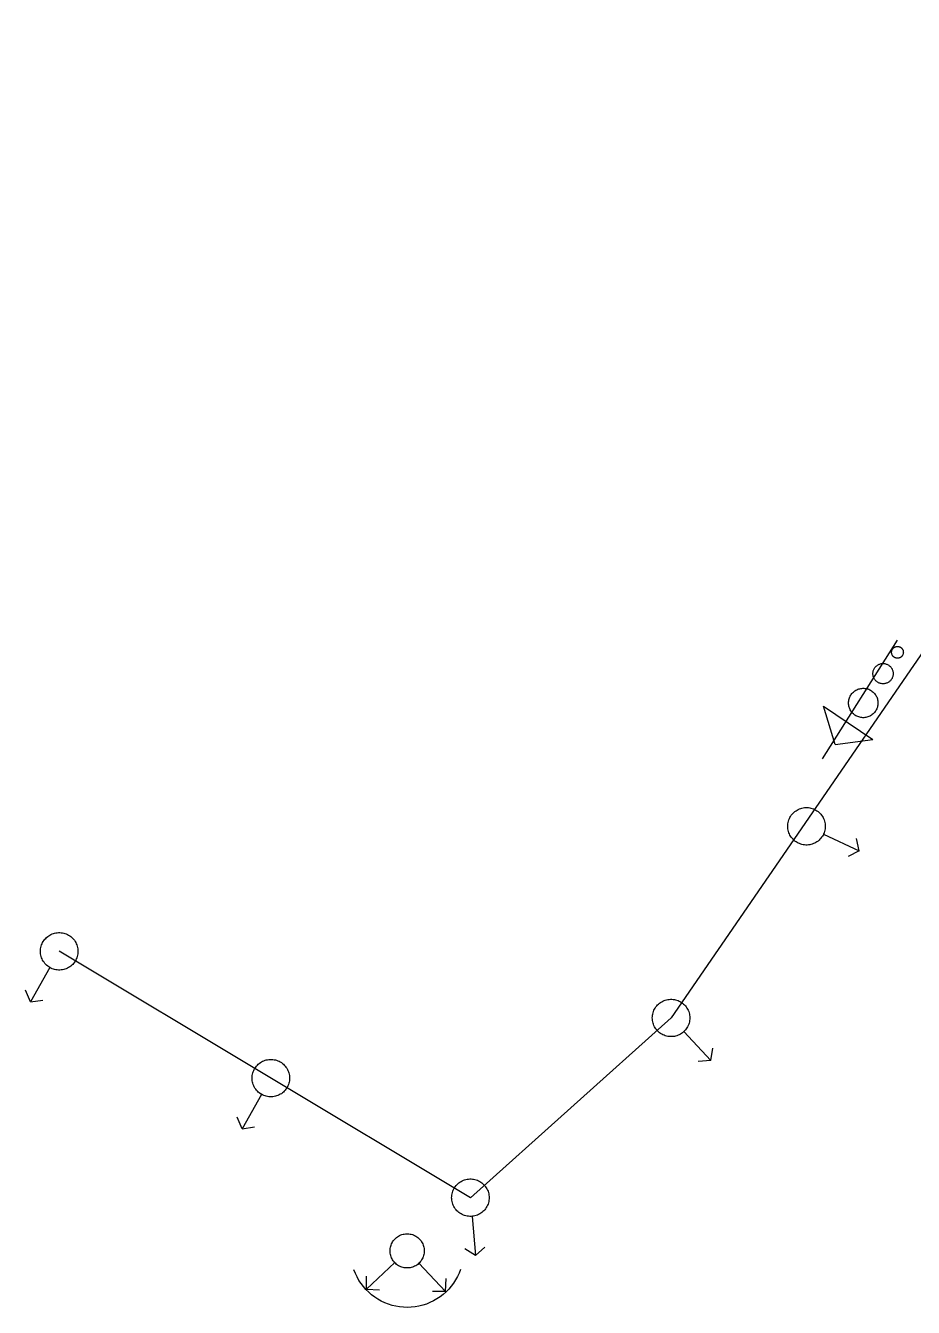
# Model space of a CAD drawing. Header units: inches. Extents: x 1390672 to 1398270, y 354915 to 360781.
# Drawn here: x 1392026.9 to 1392174.5, y 355689.6 to 355902.9 of the extents above; entities that cross this region are included whole.
import ezdxf

# ---------------------------------------------------------------- set-up
doc = ezdxf.new("R2010")
doc.units = ezdxf.units.IN
doc.header["$MEASUREMENT"] = 0

msp = doc.modelspace()

# ---------------------------------------------------------------- linework, layer by layer
for points in [[(1392328.74, 355902.92), (1392230.07, 355854.76), (1392198.62, 355831.42), (1392134.22, 355737.77), (1392100.84, 355707.86), (1392032.43, 355748.86)], [(1392328.74, 355902.92), (1392230.07, 355854.76), (1392198.62, 355831.42), (1392134.22, 355737.77), (1392100.84, 355707.86), (1392032.43, 355748.86)], [(1392159.42, 355780.87), (1392171.86, 355800.64)], [(1392172.86, 355798.62), (1392172.85, 355798.55), (1392172.85, 355798.49), (1392172.84, 355798.42), (1392172.82, 355798.35), (1392172.8, 355798.29), (1392172.77, 355798.23), (1392172.74, 355798.16), (1392172.71, 355798.1), (1392172.67, 355798.05), (1392172.63, 355797.99), (1392172.58, 355797.94), (1392172.53, 355797.9), (1392172.48, 355797.85), (1392172.43, 355797.81), (1392172.37, 355797.78), (1392172.31, 355797.74), (1392172.25, 355797.72), (1392172.18, 355797.69), (1392172.12, 355797.67), (1392172.05, 355797.66), (1392171.98, 355797.65), (1392171.91, 355797.65), (1392171.84, 355797.65), (1392171.78, 355797.65), (1392171.71, 355797.66), (1392171.64, 355797.67), (1392171.58, 355797.69), (1392171.51, 355797.72), (1392171.45, 355797.74), (1392171.39, 355797.78), (1392171.33, 355797.81), (1392171.28, 355797.85), (1392171.22, 355797.9), (1392171.18, 355797.94), (1392171.13, 355797.99), (1392171.09, 355798.05), (1392171.05, 355798.1), (1392171.02, 355798.16), (1392170.99, 355798.23), (1392170.96, 355798.29), (1392170.94, 355798.35), (1392170.92, 355798.42), (1392170.91, 355798.49), (1392170.9, 355798.55), (1392170.9, 355798.62), (1392170.9, 355798.69), (1392170.91, 355798.76), (1392170.92, 355798.83), (1392170.94, 355798.89), (1392170.96, 355798.96), (1392170.99, 355799.02), (1392171.02, 355799.08), (1392171.05, 355799.14), (1392171.09, 355799.2), (1392171.13, 355799.25), (1392171.18, 355799.3), (1392171.22, 355799.35), (1392171.28, 355799.39), (1392171.33, 355799.43), (1392171.39, 355799.47), (1392171.45, 355799.5), (1392171.51, 355799.53), (1392171.58, 355799.55), (1392171.64, 355799.57), (1392171.71, 355799.59), (1392171.78, 355799.6), (1392171.84, 355799.6), (1392171.91, 355799.6), (1392171.98, 355799.6), (1392172.05, 355799.59), (1392172.12, 355799.57), (1392172.18, 355799.55), (1392172.25, 355799.53), (1392172.31, 355799.5), (1392172.37, 355799.47), (1392172.43, 355799.43), (1392172.48, 355799.39), (1392172.53, 355799.35), (1392172.58, 355799.3), (1392172.63, 355799.25), (1392172.67, 355799.2), (1392172.71, 355799.14), (1392172.74, 355799.08), (1392172.77, 355799.02), (1392172.8, 355798.96), (1392172.82, 355798.89), (1392172.84, 355798.83), (1392172.85, 355798.76), (1392172.85, 355798.69), (1392172.86, 355798.62)], [(1392171.17, 355795.08), (1392171.16, 355794.96), (1392171.15, 355794.84), (1392171.13, 355794.72), (1392171.1, 355794.61), (1392171.07, 355794.5), (1392171.02, 355794.39), (1392170.97, 355794.28), (1392170.91, 355794.18), (1392170.85, 355794.08), (1392170.77, 355793.99), (1392170.7, 355793.9), (1392170.61, 355793.82), (1392170.52, 355793.75), (1392170.42, 355793.68), (1392170.33, 355793.61), (1392170.22, 355793.56), (1392170.11, 355793.51), (1392170, 355793.47), (1392169.89, 355793.44), (1392169.77, 355793.41), (1392169.66, 355793.4), (1392169.54, 355793.39), (1392169.42, 355793.39), (1392169.31, 355793.4), (1392169.19, 355793.41), (1392169.07, 355793.44), (1392168.96, 355793.47), (1392168.85, 355793.51), (1392168.74, 355793.56), (1392168.64, 355793.61), (1392168.54, 355793.68), (1392168.44, 355793.75), (1392168.35, 355793.82), (1392168.27, 355793.9), (1392168.19, 355793.99), (1392168.12, 355794.08), (1392168.05, 355794.18), (1392167.99, 355794.28), (1392167.94, 355794.39), (1392167.9, 355794.5), (1392167.86, 355794.61), (1392167.83, 355794.72), (1392167.81, 355794.84), (1392167.8, 355794.96), (1392167.79, 355795.08), (1392167.8, 355795.19), (1392167.81, 355795.31), (1392167.83, 355795.43), (1392167.86, 355795.54), (1392167.9, 355795.65), (1392167.94, 355795.76), (1392167.99, 355795.87), (1392168.05, 355795.97), (1392168.12, 355796.07), (1392168.19, 355796.16), (1392168.27, 355796.25), (1392168.35, 355796.33), (1392168.44, 355796.4), (1392168.54, 355796.47), (1392168.64, 355796.54), (1392168.74, 355796.59), (1392168.85, 355796.64), (1392168.96, 355796.68), (1392169.07, 355796.71), (1392169.19, 355796.74), (1392169.31, 355796.75), (1392169.42, 355796.76), (1392169.54, 355796.76), (1392169.66, 355796.75), (1392169.77, 355796.74), (1392169.89, 355796.71), (1392170, 355796.68), (1392170.11, 355796.64), (1392170.22, 355796.59), (1392170.33, 355796.54), (1392170.42, 355796.47), (1392170.52, 355796.4), (1392170.61, 355796.33), (1392170.7, 355796.25), (1392170.77, 355796.16), (1392170.85, 355796.07), (1392170.91, 355795.97), (1392170.97, 355795.87), (1392171.02, 355795.76), (1392171.07, 355795.65), (1392171.1, 355795.54), (1392171.13, 355795.43), (1392171.15, 355795.31), (1392171.16, 355795.19), (1392171.17, 355795.08)], [(1392168.63, 355790.19), (1392168.63, 355790.02), (1392168.61, 355789.85), (1392168.58, 355789.68), (1392168.54, 355789.52), (1392168.49, 355789.36), (1392168.42, 355789.2), (1392168.35, 355789.04), (1392168.26, 355788.89), (1392168.17, 355788.75), (1392168.06, 355788.62), (1392167.95, 355788.49), (1392167.82, 355788.37), (1392167.69, 355788.26), (1392167.55, 355788.16), (1392167.41, 355788.07), (1392167.26, 355787.99), (1392167.1, 355787.92), (1392166.94, 355787.86), (1392166.78, 355787.82), (1392166.61, 355787.78), (1392166.44, 355787.76), (1392166.27, 355787.74), (1392166.1, 355787.74), (1392165.93, 355787.76), (1392165.76, 355787.78), (1392165.59, 355787.82), (1392165.43, 355787.86), (1392165.26, 355787.92), (1392165.11, 355787.99), (1392164.96, 355788.07), (1392164.81, 355788.16), (1392164.67, 355788.26), (1392164.54, 355788.37), (1392164.42, 355788.49), (1392164.3, 355788.62), (1392164.2, 355788.75), (1392164.1, 355788.89), (1392164.02, 355789.04), (1392163.94, 355789.2), (1392163.88, 355789.36), (1392163.83, 355789.52), (1392163.79, 355789.68), (1392163.76, 355789.85), (1392163.74, 355790.02), (1392163.73, 355790.19), (1392163.74, 355790.36), (1392163.76, 355790.53), (1392163.79, 355790.7), (1392163.83, 355790.87), (1392163.88, 355791.03), (1392163.94, 355791.19), (1392164.02, 355791.34), (1392164.1, 355791.49), (1392164.2, 355791.63), (1392164.3, 355791.77), (1392164.42, 355791.9), (1392164.54, 355792.01), (1392164.67, 355792.12), (1392164.81, 355792.23), (1392164.96, 355792.32), (1392165.11, 355792.4), (1392165.26, 355792.47), (1392165.43, 355792.52), (1392165.59, 355792.57), (1392165.76, 355792.61), (1392165.93, 355792.63), (1392166.1, 355792.64), (1392166.27, 355792.64), (1392166.44, 355792.63), (1392166.61, 355792.61), (1392166.78, 355792.57), (1392166.94, 355792.52), (1392167.1, 355792.47), (1392167.26, 355792.4), (1392167.41, 355792.32), (1392167.55, 355792.23), (1392167.69, 355792.12), (1392167.82, 355792.01), (1392167.95, 355791.9), (1392168.06, 355791.77), (1392168.17, 355791.63), (1392168.26, 355791.49), (1392168.35, 355791.34), (1392168.42, 355791.19), (1392168.49, 355791.03), (1392168.54, 355790.87), (1392168.58, 355790.7), (1392168.61, 355790.53), (1392168.63, 355790.36), (1392168.63, 355790.19)], [(1392159.59, 355789.64), (1392167.79, 355784.1)], [(1392161.53, 355783.31), (1392159.59, 355789.64)], [(1392161.53, 355783.31), (1392167.79, 355784.1)], [(1392159.86, 355769.67), (1392159.85, 355769.45), (1392159.83, 355769.24), (1392159.79, 355769.02), (1392159.74, 355768.81), (1392159.67, 355768.6), (1392159.59, 355768.4), (1392159.49, 355768.21), (1392159.38, 355768.02), (1392159.26, 355767.84), (1392159.13, 355767.67), (1392158.98, 355767.5), (1392158.83, 355767.35), (1392158.66, 355767.21), (1392158.48, 355767.09), (1392158.3, 355766.97), (1392158.11, 355766.87), (1392157.91, 355766.78), (1392157.7, 355766.71), (1392157.49, 355766.65), (1392157.28, 355766.6), (1392157.07, 355766.57), (1392156.85, 355766.55), (1392156.63, 355766.55), (1392156.41, 355766.57), (1392156.2, 355766.6), (1392155.99, 355766.65), (1392155.78, 355766.71), (1392155.57, 355766.78), (1392155.37, 355766.87), (1392155.18, 355766.97), (1392155, 355767.09), (1392154.82, 355767.21), (1392154.65, 355767.35), (1392154.5, 355767.5), (1392154.35, 355767.67), (1392154.22, 355767.84), (1392154.1, 355768.02), (1392153.99, 355768.21), (1392153.89, 355768.4), (1392153.81, 355768.6), (1392153.74, 355768.81), (1392153.69, 355769.02), (1392153.65, 355769.24), (1392153.63, 355769.45), (1392153.62, 355769.67), (1392153.63, 355769.89), (1392153.65, 355770.1), (1392153.69, 355770.32), (1392153.74, 355770.53), (1392153.81, 355770.74), (1392153.89, 355770.94), (1392153.99, 355771.13), (1392154.1, 355771.32), (1392154.22, 355771.5), (1392154.35, 355771.67), (1392154.5, 355771.83), (1392154.65, 355771.99), (1392154.82, 355772.13), (1392155, 355772.25), (1392155.18, 355772.37), (1392155.37, 355772.47), (1392155.57, 355772.56), (1392155.78, 355772.63), (1392155.99, 355772.69), (1392156.2, 355772.74), (1392156.41, 355772.77), (1392156.63, 355772.78), (1392156.85, 355772.78), (1392157.07, 355772.77), (1392157.28, 355772.74), (1392157.49, 355772.69), (1392157.7, 355772.63), (1392157.91, 355772.56), (1392158.11, 355772.47), (1392158.3, 355772.37), (1392158.48, 355772.25), (1392158.66, 355772.13), (1392158.83, 355771.99), (1392158.98, 355771.83), (1392159.13, 355771.67), (1392159.26, 355771.5), (1392159.38, 355771.32), (1392159.49, 355771.13), (1392159.59, 355770.94), (1392159.67, 355770.74), (1392159.74, 355770.53), (1392159.79, 355770.32), (1392159.83, 355770.1), (1392159.85, 355769.89), (1392159.86, 355769.67)], [(1392159.86, 355769.67), (1392159.85, 355769.45), (1392159.83, 355769.24), (1392159.79, 355769.02), (1392159.74, 355768.81), (1392159.67, 355768.6), (1392159.59, 355768.4), (1392159.49, 355768.21), (1392159.38, 355768.02), (1392159.26, 355767.84), (1392159.13, 355767.67), (1392158.98, 355767.5), (1392158.83, 355767.35), (1392158.66, 355767.21), (1392158.48, 355767.09), (1392158.3, 355766.97), (1392158.11, 355766.87), (1392157.91, 355766.78), (1392157.7, 355766.71), (1392157.49, 355766.65), (1392157.28, 355766.6), (1392157.07, 355766.57), (1392156.85, 355766.55), (1392156.63, 355766.55), (1392156.41, 355766.57), (1392156.2, 355766.6), (1392155.99, 355766.65), (1392155.78, 355766.71), (1392155.57, 355766.78), (1392155.37, 355766.87), (1392155.18, 355766.97), (1392155, 355767.09), (1392154.82, 355767.21), (1392154.65, 355767.35), (1392154.5, 355767.5), (1392154.35, 355767.67), (1392154.22, 355767.84), (1392154.1, 355768.02), (1392153.99, 355768.21), (1392153.89, 355768.4), (1392153.81, 355768.6), (1392153.74, 355768.81), (1392153.69, 355769.02), (1392153.65, 355769.24), (1392153.63, 355769.45), (1392153.62, 355769.67), (1392153.63, 355769.89), (1392153.65, 355770.1), (1392153.69, 355770.32), (1392153.74, 355770.53), (1392153.81, 355770.74), (1392153.89, 355770.94), (1392153.99, 355771.13), (1392154.1, 355771.32), (1392154.22, 355771.5), (1392154.35, 355771.67), (1392154.5, 355771.83), (1392154.65, 355771.99), (1392154.82, 355772.13), (1392155, 355772.25), (1392155.18, 355772.37), (1392155.37, 355772.47), (1392155.57, 355772.56), (1392155.78, 355772.63), (1392155.99, 355772.69), (1392156.2, 355772.74), (1392156.41, 355772.77), (1392156.63, 355772.78), (1392156.85, 355772.78), (1392157.07, 355772.77), (1392157.28, 355772.74), (1392157.49, 355772.69), (1392157.7, 355772.63), (1392157.91, 355772.56), (1392158.11, 355772.47), (1392158.3, 355772.37), (1392158.48, 355772.25), (1392158.66, 355772.13), (1392158.83, 355771.99), (1392158.98, 355771.83), (1392159.13, 355771.67), (1392159.26, 355771.5), (1392159.38, 355771.32), (1392159.49, 355771.13), (1392159.59, 355770.94), (1392159.67, 355770.74), (1392159.74, 355770.53), (1392159.79, 355770.32), (1392159.83, 355770.1), (1392159.85, 355769.89), (1392159.86, 355769.67)], [(1392159.56, 355768.35), (1392165.53, 355765.59)], [(1392159.56, 355768.35), (1392165.53, 355765.59)], [(1392165.53, 355765.59), (1392165.04, 355767.64)], [(1392165.53, 355765.59), (1392165.04, 355767.64)], [(1392165.53, 355765.59), (1392163.65, 355764.64)], [(1392165.53, 355765.59), (1392163.65, 355764.64)], [(1392035.55, 355748.86), (1392035.54, 355748.64), (1392035.52, 355748.42), (1392035.48, 355748.21), (1392035.43, 355748), (1392035.36, 355747.79), (1392035.28, 355747.59), (1392035.19, 355747.39), (1392035.08, 355747.21), (1392034.96, 355747.03), (1392034.82, 355746.85), (1392034.68, 355746.69), (1392034.52, 355746.54), (1392034.35, 355746.4), (1392034.18, 355746.27), (1392033.99, 355746.16), (1392033.8, 355746.06), (1392033.6, 355745.97), (1392033.4, 355745.89), (1392033.19, 355745.83), (1392032.98, 355745.79), (1392032.76, 355745.76), (1392032.54, 355745.74), (1392032.33, 355745.74), (1392032.11, 355745.76), (1392031.89, 355745.79), (1392031.68, 355745.83), (1392031.47, 355745.89), (1392031.27, 355745.97), (1392031.07, 355746.06), (1392030.88, 355746.16), (1392030.69, 355746.27), (1392030.52, 355746.4), (1392030.35, 355746.54), (1392030.19, 355746.69), (1392030.05, 355746.85), (1392029.91, 355747.03), (1392029.79, 355747.21), (1392029.68, 355747.39), (1392029.59, 355747.59), (1392029.51, 355747.79), (1392029.44, 355748), (1392029.39, 355748.21), (1392029.35, 355748.42), (1392029.33, 355748.64), (1392029.32, 355748.86), (1392029.33, 355749.08), (1392029.35, 355749.29), (1392029.39, 355749.51), (1392029.44, 355749.72), (1392029.51, 355749.92), (1392029.59, 355750.13), (1392029.68, 355750.32), (1392029.79, 355750.51), (1392029.91, 355750.69), (1392030.05, 355750.86), (1392030.19, 355751.02), (1392030.35, 355751.17), (1392030.52, 355751.31), (1392030.69, 355751.44), (1392030.88, 355751.56), (1392031.07, 355751.66), (1392031.27, 355751.75), (1392031.47, 355751.82), (1392031.68, 355751.88), (1392031.89, 355751.93), (1392032.11, 355751.96), (1392032.33, 355751.97), (1392032.54, 355751.97), (1392032.76, 355751.96), (1392032.98, 355751.93), (1392033.19, 355751.88), (1392033.4, 355751.82), (1392033.6, 355751.75), (1392033.8, 355751.66), (1392033.99, 355751.56), (1392034.18, 355751.44), (1392034.35, 355751.31), (1392034.52, 355751.17), (1392034.68, 355751.02), (1392034.82, 355750.86), (1392034.96, 355750.69), (1392035.08, 355750.51), (1392035.19, 355750.32), (1392035.28, 355750.13), (1392035.36, 355749.92), (1392035.43, 355749.72), (1392035.48, 355749.51), (1392035.52, 355749.29), (1392035.54, 355749.08), (1392035.55, 355748.86)], [(1392035.55, 355748.86), (1392035.54, 355748.64), (1392035.52, 355748.42), (1392035.48, 355748.21), (1392035.43, 355748), (1392035.36, 355747.79), (1392035.28, 355747.59), (1392035.19, 355747.39), (1392035.08, 355747.21), (1392034.96, 355747.03), (1392034.82, 355746.85), (1392034.68, 355746.69), (1392034.52, 355746.54), (1392034.35, 355746.4), (1392034.18, 355746.27), (1392033.99, 355746.16), (1392033.8, 355746.06), (1392033.6, 355745.97), (1392033.4, 355745.89), (1392033.19, 355745.83), (1392032.98, 355745.79), (1392032.76, 355745.76), (1392032.54, 355745.74), (1392032.33, 355745.74), (1392032.11, 355745.76), (1392031.89, 355745.79), (1392031.68, 355745.83), (1392031.47, 355745.89), (1392031.27, 355745.97), (1392031.07, 355746.06), (1392030.88, 355746.16), (1392030.69, 355746.27), (1392030.52, 355746.4), (1392030.35, 355746.54), (1392030.19, 355746.69), (1392030.05, 355746.85), (1392029.91, 355747.03), (1392029.79, 355747.21), (1392029.68, 355747.39), (1392029.59, 355747.59), (1392029.51, 355747.79), (1392029.44, 355748), (1392029.39, 355748.21), (1392029.35, 355748.42), (1392029.33, 355748.64), (1392029.32, 355748.86), (1392029.33, 355749.08), (1392029.35, 355749.29), (1392029.39, 355749.51), (1392029.44, 355749.72), (1392029.51, 355749.92), (1392029.59, 355750.13), (1392029.68, 355750.32), (1392029.79, 355750.51), (1392029.91, 355750.69), (1392030.05, 355750.86), (1392030.19, 355751.02), (1392030.35, 355751.17), (1392030.52, 355751.31), (1392030.69, 355751.44), (1392030.88, 355751.56), (1392031.07, 355751.66), (1392031.27, 355751.75), (1392031.47, 355751.82), (1392031.68, 355751.88), (1392031.89, 355751.93), (1392032.11, 355751.96), (1392032.33, 355751.97), (1392032.54, 355751.97), (1392032.76, 355751.96), (1392032.98, 355751.93), (1392033.19, 355751.88), (1392033.4, 355751.82), (1392033.6, 355751.75), (1392033.8, 355751.66), (1392033.99, 355751.56), (1392034.18, 355751.44), (1392034.35, 355751.31), (1392034.52, 355751.17), (1392034.68, 355751.02), (1392034.82, 355750.86), (1392034.96, 355750.69), (1392035.08, 355750.51), (1392035.19, 355750.32), (1392035.28, 355750.13), (1392035.36, 355749.92), (1392035.43, 355749.72), (1392035.48, 355749.51), (1392035.52, 355749.29), (1392035.54, 355749.08), (1392035.55, 355748.86)], [(1392030.89, 355746.15), (1392027.66, 355740.43)], [(1392030.89, 355746.15), (1392027.66, 355740.43)], [(1392027.66, 355740.43), (1392026.85, 355742.38)], [(1392027.66, 355740.43), (1392026.85, 355742.38)], [(1392027.66, 355740.43), (1392029.74, 355740.75)], [(1392027.66, 355740.43), (1392029.74, 355740.75)], [(1392137.34, 355737.77), (1392137.33, 355737.56), (1392137.31, 355737.34), (1392137.27, 355737.12), (1392137.22, 355736.91), (1392137.15, 355736.71), (1392137.07, 355736.51), (1392136.97, 355736.31), (1392136.86, 355736.12), (1392136.74, 355735.94), (1392136.61, 355735.77), (1392136.46, 355735.61), (1392136.31, 355735.46), (1392136.14, 355735.32), (1392135.96, 355735.19), (1392135.78, 355735.07), (1392135.59, 355734.97), (1392135.39, 355734.88), (1392135.18, 355734.81), (1392134.97, 355734.75), (1392134.76, 355734.7), (1392134.55, 355734.67), (1392134.33, 355734.66), (1392134.11, 355734.66), (1392133.89, 355734.67), (1392133.68, 355734.7), (1392133.47, 355734.75), (1392133.26, 355734.81), (1392133.05, 355734.88), (1392132.85, 355734.97), (1392132.66, 355735.07), (1392132.48, 355735.19), (1392132.3, 355735.32), (1392132.13, 355735.46), (1392131.98, 355735.61), (1392131.83, 355735.77), (1392131.7, 355735.94), (1392131.58, 355736.12), (1392131.47, 355736.31), (1392131.37, 355736.51), (1392131.29, 355736.71), (1392131.22, 355736.91), (1392131.17, 355737.12), (1392131.13, 355737.34), (1392131.11, 355737.56), (1392131.1, 355737.77), (1392131.11, 355737.99), (1392131.13, 355738.21), (1392131.17, 355738.42), (1392131.22, 355738.63), (1392131.29, 355738.84), (1392131.37, 355739.04), (1392131.47, 355739.24), (1392131.58, 355739.42), (1392131.7, 355739.6), (1392131.83, 355739.78), (1392131.98, 355739.94), (1392132.13, 355740.09), (1392132.3, 355740.23), (1392132.48, 355740.36), (1392132.66, 355740.47), (1392132.85, 355740.57), (1392133.05, 355740.66), (1392133.26, 355740.74), (1392133.47, 355740.8), (1392133.68, 355740.84), (1392133.89, 355740.87), (1392134.11, 355740.89), (1392134.33, 355740.89), (1392134.55, 355740.87), (1392134.76, 355740.84), (1392134.97, 355740.8), (1392135.18, 355740.74), (1392135.39, 355740.66), (1392135.59, 355740.57), (1392135.78, 355740.47), (1392135.96, 355740.36), (1392136.14, 355740.23), (1392136.31, 355740.09), (1392136.46, 355739.94), (1392136.61, 355739.78), (1392136.74, 355739.6), (1392136.86, 355739.42), (1392136.97, 355739.24), (1392137.07, 355739.04), (1392137.15, 355738.84), (1392137.22, 355738.63), (1392137.27, 355738.42), (1392137.31, 355738.21), (1392137.33, 355737.99), (1392137.34, 355737.77)], [(1392137.34, 355737.77), (1392137.33, 355737.56), (1392137.31, 355737.34), (1392137.27, 355737.12), (1392137.22, 355736.91), (1392137.15, 355736.71), (1392137.07, 355736.51), (1392136.97, 355736.31), (1392136.86, 355736.12), (1392136.74, 355735.94), (1392136.61, 355735.77), (1392136.46, 355735.61), (1392136.31, 355735.46), (1392136.14, 355735.32), (1392135.96, 355735.19), (1392135.78, 355735.07), (1392135.59, 355734.97), (1392135.39, 355734.88), (1392135.18, 355734.81), (1392134.97, 355734.75), (1392134.76, 355734.7), (1392134.55, 355734.67), (1392134.33, 355734.66), (1392134.11, 355734.66), (1392133.89, 355734.67), (1392133.68, 355734.7), (1392133.47, 355734.75), (1392133.26, 355734.81), (1392133.05, 355734.88), (1392132.85, 355734.97), (1392132.66, 355735.07), (1392132.48, 355735.19), (1392132.3, 355735.32), (1392132.13, 355735.46), (1392131.98, 355735.61), (1392131.83, 355735.77), (1392131.7, 355735.94), (1392131.58, 355736.12), (1392131.47, 355736.31), (1392131.37, 355736.51), (1392131.29, 355736.71), (1392131.22, 355736.91), (1392131.17, 355737.12), (1392131.13, 355737.34), (1392131.11, 355737.56), (1392131.1, 355737.77), (1392131.11, 355737.99), (1392131.13, 355738.21), (1392131.17, 355738.42), (1392131.22, 355738.63), (1392131.29, 355738.84), (1392131.37, 355739.04), (1392131.47, 355739.24), (1392131.58, 355739.42), (1392131.7, 355739.6), (1392131.83, 355739.78), (1392131.98, 355739.94), (1392132.13, 355740.09), (1392132.3, 355740.23), (1392132.48, 355740.36), (1392132.66, 355740.47), (1392132.85, 355740.57), (1392133.05, 355740.66), (1392133.26, 355740.74), (1392133.47, 355740.8), (1392133.68, 355740.84), (1392133.89, 355740.87), (1392134.11, 355740.89), (1392134.33, 355740.89), (1392134.55, 355740.87), (1392134.76, 355740.84), (1392134.97, 355740.8), (1392135.18, 355740.74), (1392135.39, 355740.66), (1392135.59, 355740.57), (1392135.78, 355740.47), (1392135.96, 355740.36), (1392136.14, 355740.23), (1392136.31, 355740.09), (1392136.46, 355739.94), (1392136.61, 355739.78), (1392136.74, 355739.6), (1392136.86, 355739.42), (1392136.97, 355739.24), (1392137.07, 355739.04), (1392137.15, 355738.84), (1392137.22, 355738.63), (1392137.27, 355738.42), (1392137.31, 355738.21), (1392137.33, 355737.99), (1392137.34, 355737.77)], [(1392136.34, 355735.49), (1392140.83, 355730.69)], [(1392136.34, 355735.49), (1392140.83, 355730.69)], [(1392140.83, 355730.69), (1392141.15, 355732.77)], [(1392140.83, 355730.69), (1392141.15, 355732.77)], [(1392070.76, 355727.75), (1392070.75, 355727.54), (1392070.73, 355727.32), (1392070.69, 355727.11), (1392070.64, 355726.9), (1392070.57, 355726.69), (1392070.49, 355726.49), (1392070.39, 355726.29), (1392070.29, 355726.1), (1392070.16, 355725.92), (1392070.03, 355725.75), (1392069.88, 355725.59), (1392069.73, 355725.44), (1392069.56, 355725.3), (1392069.39, 355725.17), (1392069.2, 355725.06), (1392069.01, 355724.95), (1392068.81, 355724.87), (1392068.61, 355724.79), (1392068.4, 355724.73), (1392068.18, 355724.69), (1392067.97, 355724.66), (1392067.75, 355724.64), (1392067.53, 355724.64), (1392067.32, 355724.66), (1392067.1, 355724.69), (1392066.89, 355724.73), (1392066.68, 355724.79), (1392066.47, 355724.87), (1392066.28, 355724.95), (1392066.08, 355725.06), (1392065.9, 355725.17), (1392065.72, 355725.3), (1392065.56, 355725.44), (1392065.4, 355725.59), (1392065.26, 355725.75), (1392065.12, 355725.92), (1392065, 355726.1), (1392064.89, 355726.29), (1392064.8, 355726.49), (1392064.71, 355726.69), (1392064.65, 355726.9), (1392064.59, 355727.11), (1392064.56, 355727.32), (1392064.53, 355727.54), (1392064.53, 355727.75), (1392064.53, 355727.97), (1392064.56, 355728.19), (1392064.59, 355728.4), (1392064.65, 355728.61), (1392064.71, 355728.82), (1392064.8, 355729.02), (1392064.89, 355729.22), (1392065, 355729.41), (1392065.12, 355729.59), (1392065.26, 355729.76), (1392065.4, 355729.92), (1392065.56, 355730.07), (1392065.72, 355730.21), (1392065.9, 355730.34), (1392066.08, 355730.45), (1392066.28, 355730.56), (1392066.47, 355730.64), (1392066.68, 355730.72), (1392066.89, 355730.78), (1392067.1, 355730.82), (1392067.32, 355730.85), (1392067.53, 355730.87), (1392067.75, 355730.87), (1392067.97, 355730.85), (1392068.18, 355730.82), (1392068.4, 355730.78), (1392068.61, 355730.72), (1392068.81, 355730.64), (1392069.01, 355730.56), (1392069.2, 355730.45), (1392069.39, 355730.34), (1392069.56, 355730.21), (1392069.73, 355730.07), (1392069.88, 355729.92), (1392070.03, 355729.76), (1392070.16, 355729.59), (1392070.29, 355729.41), (1392070.39, 355729.22), (1392070.49, 355729.02), (1392070.57, 355728.82), (1392070.64, 355728.61), (1392070.69, 355728.4), (1392070.73, 355728.19), (1392070.75, 355727.97), (1392070.76, 355727.75)], [(1392070.76, 355727.75), (1392070.75, 355727.54), (1392070.73, 355727.32), (1392070.69, 355727.11), (1392070.64, 355726.9), (1392070.57, 355726.69), (1392070.49, 355726.49), (1392070.39, 355726.29), (1392070.29, 355726.1), (1392070.16, 355725.92), (1392070.03, 355725.75), (1392069.88, 355725.59), (1392069.73, 355725.44), (1392069.56, 355725.3), (1392069.39, 355725.17), (1392069.2, 355725.06), (1392069.01, 355724.95), (1392068.81, 355724.87), (1392068.61, 355724.79), (1392068.4, 355724.73), (1392068.18, 355724.69), (1392067.97, 355724.66), (1392067.75, 355724.64), (1392067.53, 355724.64), (1392067.32, 355724.66), (1392067.1, 355724.69), (1392066.89, 355724.73), (1392066.68, 355724.79), (1392066.47, 355724.87), (1392066.28, 355724.95), (1392066.08, 355725.06), (1392065.9, 355725.17), (1392065.72, 355725.3), (1392065.56, 355725.44), (1392065.4, 355725.59), (1392065.26, 355725.75), (1392065.12, 355725.92), (1392065, 355726.1), (1392064.89, 355726.29), (1392064.8, 355726.49), (1392064.71, 355726.69), (1392064.65, 355726.9), (1392064.59, 355727.11), (1392064.56, 355727.32), (1392064.53, 355727.54), (1392064.53, 355727.75), (1392064.53, 355727.97), (1392064.56, 355728.19), (1392064.59, 355728.4), (1392064.65, 355728.61), (1392064.71, 355728.82), (1392064.8, 355729.02), (1392064.89, 355729.22), (1392065, 355729.41), (1392065.12, 355729.59), (1392065.26, 355729.76), (1392065.4, 355729.92), (1392065.56, 355730.07), (1392065.72, 355730.21), (1392065.9, 355730.34), (1392066.08, 355730.45), (1392066.28, 355730.56), (1392066.47, 355730.64), (1392066.68, 355730.72), (1392066.89, 355730.78), (1392067.1, 355730.82), (1392067.32, 355730.85), (1392067.53, 355730.87), (1392067.75, 355730.87), (1392067.97, 355730.85), (1392068.18, 355730.82), (1392068.4, 355730.78), (1392068.61, 355730.72), (1392068.81, 355730.64), (1392069.01, 355730.56), (1392069.2, 355730.45), (1392069.39, 355730.34), (1392069.56, 355730.21), (1392069.73, 355730.07), (1392069.88, 355729.92), (1392070.03, 355729.76), (1392070.16, 355729.59), (1392070.29, 355729.41), (1392070.39, 355729.22), (1392070.49, 355729.02), (1392070.57, 355728.82), (1392070.64, 355728.61), (1392070.69, 355728.4), (1392070.73, 355728.19), (1392070.75, 355727.97), (1392070.76, 355727.75)], [(1392140.83, 355730.69), (1392138.73, 355730.51)], [(1392140.83, 355730.69), (1392138.73, 355730.51)], [(1392066.1, 355725.05), (1392062.86, 355719.33)], [(1392066.1, 355725.05), (1392062.86, 355719.33)], [(1392062.86, 355719.33), (1392062.06, 355721.28)], [(1392062.86, 355719.33), (1392062.06, 355721.28)], [(1392062.86, 355719.33), (1392064.95, 355719.65)], [(1392062.86, 355719.33), (1392064.95, 355719.65)], [(1392103.96, 355707.86), (1392103.95, 355707.64), (1392103.93, 355707.42), (1392103.89, 355707.21), (1392103.84, 355707), (1392103.77, 355706.79), (1392103.69, 355706.59), (1392103.59, 355706.39), (1392103.48, 355706.21), (1392103.36, 355706.03), (1392103.23, 355705.85), (1392103.08, 355705.69), (1392102.92, 355705.54), (1392102.76, 355705.4), (1392102.58, 355705.27), (1392102.4, 355705.16), (1392102.21, 355705.06), (1392102.01, 355704.97), (1392101.8, 355704.89), (1392101.59, 355704.83), (1392101.38, 355704.79), (1392101.17, 355704.76), (1392100.95, 355704.74), (1392100.73, 355704.74), (1392100.51, 355704.76), (1392100.3, 355704.79), (1392100.09, 355704.83), (1392099.88, 355704.89), (1392099.67, 355704.97), (1392099.47, 355705.06), (1392099.28, 355705.16), (1392099.1, 355705.27), (1392098.92, 355705.4), (1392098.75, 355705.54), (1392098.6, 355705.69), (1392098.45, 355705.85), (1392098.32, 355706.03), (1392098.2, 355706.21), (1392098.09, 355706.39), (1392097.99, 355706.59), (1392097.91, 355706.79), (1392097.84, 355707), (1392097.79, 355707.21), (1392097.75, 355707.42), (1392097.73, 355707.64), (1392097.72, 355707.86), (1392097.73, 355708.07), (1392097.75, 355708.29), (1392097.79, 355708.5), (1392097.84, 355708.72), (1392097.91, 355708.92), (1392097.99, 355709.12), (1392098.09, 355709.32), (1392098.2, 355709.51), (1392098.32, 355709.69), (1392098.45, 355709.86), (1392098.6, 355710.02), (1392098.75, 355710.17), (1392098.92, 355710.31), (1392099.1, 355710.44), (1392099.28, 355710.56), (1392099.47, 355710.66), (1392099.67, 355710.75), (1392099.88, 355710.82), (1392100.09, 355710.88), (1392100.3, 355710.93), (1392100.51, 355710.96), (1392100.73, 355710.97), (1392100.95, 355710.97), (1392101.17, 355710.96), (1392101.38, 355710.93), (1392101.59, 355710.88), (1392101.8, 355710.82), (1392102.01, 355710.75), (1392102.21, 355710.66), (1392102.4, 355710.56), (1392102.58, 355710.44), (1392102.76, 355710.31), (1392102.92, 355710.17), (1392103.08, 355710.02), (1392103.23, 355709.86), (1392103.36, 355709.69), (1392103.48, 355709.51), (1392103.59, 355709.32), (1392103.69, 355709.12), (1392103.77, 355708.92), (1392103.84, 355708.72), (1392103.89, 355708.5), (1392103.93, 355708.29), (1392103.95, 355708.07), (1392103.96, 355707.86)], [(1392103.96, 355707.86), (1392103.95, 355707.64), (1392103.93, 355707.42), (1392103.89, 355707.21), (1392103.84, 355707), (1392103.77, 355706.79), (1392103.69, 355706.59), (1392103.59, 355706.39), (1392103.48, 355706.21), (1392103.36, 355706.03), (1392103.23, 355705.85), (1392103.08, 355705.69), (1392102.92, 355705.54), (1392102.76, 355705.4), (1392102.58, 355705.27), (1392102.4, 355705.16), (1392102.21, 355705.06), (1392102.01, 355704.97), (1392101.8, 355704.89), (1392101.59, 355704.83), (1392101.38, 355704.79), (1392101.17, 355704.76), (1392100.95, 355704.74), (1392100.73, 355704.74), (1392100.51, 355704.76), (1392100.3, 355704.79), (1392100.09, 355704.83), (1392099.88, 355704.89), (1392099.67, 355704.97), (1392099.47, 355705.06), (1392099.28, 355705.16), (1392099.1, 355705.27), (1392098.92, 355705.4), (1392098.75, 355705.54), (1392098.6, 355705.69), (1392098.45, 355705.85), (1392098.32, 355706.03), (1392098.2, 355706.21), (1392098.09, 355706.39), (1392097.99, 355706.59), (1392097.91, 355706.79), (1392097.84, 355707), (1392097.79, 355707.21), (1392097.75, 355707.42), (1392097.73, 355707.64), (1392097.72, 355707.86), (1392097.73, 355708.07), (1392097.75, 355708.29), (1392097.79, 355708.5), (1392097.84, 355708.72), (1392097.91, 355708.92), (1392097.99, 355709.12), (1392098.09, 355709.32), (1392098.2, 355709.51), (1392098.32, 355709.69), (1392098.45, 355709.86), (1392098.6, 355710.02), (1392098.75, 355710.17), (1392098.92, 355710.31), (1392099.1, 355710.44), (1392099.28, 355710.56), (1392099.47, 355710.66), (1392099.67, 355710.75), (1392099.88, 355710.82), (1392100.09, 355710.88), (1392100.3, 355710.93), (1392100.51, 355710.96), (1392100.73, 355710.97), (1392100.95, 355710.97), (1392101.17, 355710.96), (1392101.38, 355710.93), (1392101.59, 355710.88), (1392101.8, 355710.82), (1392102.01, 355710.75), (1392102.21, 355710.66), (1392102.4, 355710.56), (1392102.58, 355710.44), (1392102.76, 355710.31), (1392102.92, 355710.17), (1392103.08, 355710.02), (1392103.23, 355709.86), (1392103.36, 355709.69), (1392103.48, 355709.51), (1392103.59, 355709.32), (1392103.69, 355709.12), (1392103.77, 355708.92), (1392103.84, 355708.72), (1392103.89, 355708.5), (1392103.93, 355708.29), (1392103.95, 355708.07), (1392103.96, 355707.86)], [(1392101.11, 355704.75), (1392101.69, 355698.21)], [(1392101.11, 355704.75), (1392101.69, 355698.21)], [(1392093.16, 355699.01), (1392093.16, 355698.81), (1392093.14, 355698.61), (1392093.1, 355698.42), (1392093.05, 355698.22), (1392092.99, 355698.03), (1392092.92, 355697.85), (1392092.83, 355697.67), (1392092.73, 355697.5), (1392092.62, 355697.33), (1392092.5, 355697.18), (1392092.36, 355697.03), (1392092.22, 355696.89), (1392092.07, 355696.76), (1392091.91, 355696.65), (1392091.74, 355696.54), (1392091.56, 355696.45), (1392091.38, 355696.37), (1392091.2, 355696.3), (1392091, 355696.24), (1392090.81, 355696.2), (1392090.61, 355696.18), (1392090.42, 355696.16), (1392090.22, 355696.16), (1392090.02, 355696.18), (1392089.82, 355696.2), (1392089.63, 355696.24), (1392089.44, 355696.3), (1392089.25, 355696.37), (1392089.07, 355696.45), (1392088.89, 355696.54), (1392088.72, 355696.65), (1392088.56, 355696.76), (1392088.41, 355696.89), (1392088.27, 355697.03), (1392088.14, 355697.18), (1392088.01, 355697.33), (1392087.9, 355697.5), (1392087.8, 355697.67), (1392087.72, 355697.85), (1392087.64, 355698.03), (1392087.58, 355698.22), (1392087.53, 355698.42), (1392087.5, 355698.61), (1392087.48, 355698.81), (1392087.47, 355699.01), (1392087.48, 355699.21), (1392087.5, 355699.4), (1392087.53, 355699.6), (1392087.58, 355699.79), (1392087.64, 355699.98), (1392087.72, 355700.17), (1392087.8, 355700.34), (1392087.9, 355700.52), (1392088.01, 355700.68), (1392088.14, 355700.84), (1392088.27, 355700.98), (1392088.41, 355701.12), (1392088.56, 355701.25), (1392088.72, 355701.37), (1392088.89, 355701.47), (1392089.07, 355701.57), (1392089.25, 355701.65), (1392089.44, 355701.71), (1392089.63, 355701.77), (1392089.82, 355701.81), (1392090.02, 355701.84), (1392090.22, 355701.85), (1392090.42, 355701.85), (1392090.61, 355701.84), (1392090.81, 355701.81), (1392091, 355701.77), (1392091.2, 355701.71), (1392091.38, 355701.65), (1392091.56, 355701.57), (1392091.74, 355701.47), (1392091.91, 355701.37), (1392092.07, 355701.25), (1392092.22, 355701.12), (1392092.36, 355700.98), (1392092.5, 355700.84), (1392092.62, 355700.68), (1392092.73, 355700.52), (1392092.83, 355700.34), (1392092.92, 355700.17), (1392092.99, 355699.98), (1392093.05, 355699.79), (1392093.1, 355699.6), (1392093.14, 355699.4), (1392093.16, 355699.21), (1392093.16, 355699.01)], [(1392093.16, 355699.01), (1392093.16, 355698.81), (1392093.14, 355698.61), (1392093.1, 355698.42), (1392093.05, 355698.22), (1392092.99, 355698.03), (1392092.92, 355697.85), (1392092.83, 355697.67), (1392092.73, 355697.5), (1392092.62, 355697.33), (1392092.5, 355697.18), (1392092.36, 355697.03), (1392092.22, 355696.89), (1392092.07, 355696.76), (1392091.91, 355696.65), (1392091.74, 355696.54), (1392091.56, 355696.45), (1392091.38, 355696.37), (1392091.2, 355696.3), (1392091, 355696.24), (1392090.81, 355696.2), (1392090.61, 355696.18), (1392090.42, 355696.16), (1392090.22, 355696.16), (1392090.02, 355696.18), (1392089.82, 355696.2), (1392089.63, 355696.24), (1392089.44, 355696.3), (1392089.25, 355696.37), (1392089.07, 355696.45), (1392088.89, 355696.54), (1392088.72, 355696.65), (1392088.56, 355696.76), (1392088.41, 355696.89), (1392088.27, 355697.03), (1392088.14, 355697.18), (1392088.01, 355697.33), (1392087.9, 355697.5), (1392087.8, 355697.67), (1392087.72, 355697.85), (1392087.64, 355698.03), (1392087.58, 355698.22), (1392087.53, 355698.42), (1392087.5, 355698.61), (1392087.48, 355698.81), (1392087.47, 355699.01), (1392087.48, 355699.21), (1392087.5, 355699.4), (1392087.53, 355699.6), (1392087.58, 355699.79), (1392087.64, 355699.98), (1392087.72, 355700.17), (1392087.8, 355700.34), (1392087.9, 355700.52), (1392088.01, 355700.68), (1392088.14, 355700.84), (1392088.27, 355700.98), (1392088.41, 355701.12), (1392088.56, 355701.25), (1392088.72, 355701.37), (1392088.89, 355701.47), (1392089.07, 355701.57), (1392089.25, 355701.65), (1392089.44, 355701.71), (1392089.63, 355701.77), (1392089.82, 355701.81), (1392090.02, 355701.84), (1392090.22, 355701.85), (1392090.42, 355701.85), (1392090.61, 355701.84), (1392090.81, 355701.81), (1392091, 355701.77), (1392091.2, 355701.71), (1392091.38, 355701.65), (1392091.56, 355701.57), (1392091.74, 355701.47), (1392091.91, 355701.37), (1392092.07, 355701.25), (1392092.22, 355701.12), (1392092.36, 355700.98), (1392092.5, 355700.84), (1392092.62, 355700.68), (1392092.73, 355700.52), (1392092.83, 355700.34), (1392092.92, 355700.17), (1392092.99, 355699.98), (1392093.05, 355699.79), (1392093.1, 355699.6), (1392093.14, 355699.4), (1392093.16, 355699.21), (1392093.16, 355699.01)], [(1392101.69, 355698.21), (1392099.93, 355699.36)], [(1392101.69, 355698.21), (1392099.93, 355699.36)], [(1392101.69, 355698.21), (1392103.23, 355699.65)], [(1392101.69, 355698.21), (1392103.23, 355699.65)], [(1392099.2, 355695.92), (1392098.97, 355695.32), (1392098.69, 355694.74), (1392098.38, 355694.18), (1392098.03, 355693.63), (1392097.65, 355693.12), (1392097.23, 355692.63), (1392096.78, 355692.17), (1392096.29, 355691.75), (1392095.78, 355691.36), (1392095.25, 355691), (1392094.69, 355690.68), (1392094.11, 355690.4), (1392093.51, 355690.16), (1392092.9, 355689.97), (1392092.27, 355689.81), (1392091.64, 355689.7), (1392091, 355689.63), (1392090.36, 355689.6), (1392089.71, 355689.62), (1392089.07, 355689.69), (1392088.44, 355689.79), (1392087.81, 355689.94), (1392087.2, 355690.14), (1392086.6, 355690.37), (1392086.02, 355690.64), (1392085.46, 355690.96), (1392084.92, 355691.31), (1392084.4, 355691.7), (1392083.92, 355692.12), (1392083.46, 355692.57), (1392083.04, 355693.06), (1392082.65, 355693.57), (1392082.29, 355694.1), (1392081.98, 355694.66), (1392081.7, 355695.24), (1392081.46, 355695.84)], [(1392099.2, 355695.92), (1392098.97, 355695.32), (1392098.69, 355694.74), (1392098.38, 355694.18), (1392098.03, 355693.63), (1392097.65, 355693.12), (1392097.23, 355692.63), (1392096.78, 355692.17), (1392096.29, 355691.75), (1392095.78, 355691.36), (1392095.25, 355691), (1392094.69, 355690.68), (1392094.11, 355690.4), (1392093.51, 355690.16), (1392092.9, 355689.97), (1392092.27, 355689.81), (1392091.64, 355689.7), (1392091, 355689.63), (1392090.36, 355689.6), (1392089.71, 355689.62), (1392089.07, 355689.69), (1392088.44, 355689.79), (1392087.81, 355689.94), (1392087.2, 355690.14), (1392086.6, 355690.37), (1392086.02, 355690.64), (1392085.46, 355690.96), (1392084.92, 355691.31), (1392084.4, 355691.7), (1392083.92, 355692.12), (1392083.46, 355692.57), (1392083.04, 355693.06), (1392082.65, 355693.57), (1392082.29, 355694.1), (1392081.98, 355694.66), (1392081.7, 355695.24), (1392081.46, 355695.84)], [(1392083.58, 355692.65), (1392088.25, 355697.05)], [(1392083.58, 355692.65), (1392088.25, 355697.05)], [(1392096.67, 355692.27), (1392092.27, 355696.94)], [(1392096.67, 355692.27), (1392092.27, 355696.94)], [(1392083.58, 355692.65), (1392083.57, 355694.79)], [(1392083.58, 355692.65), (1392083.57, 355694.79)], [(1392096.67, 355692.27), (1392096.81, 355694.41)], [(1392096.67, 355692.27), (1392096.81, 355694.41)], [(1392083.58, 355692.65), (1392085.72, 355692.51)], [(1392083.58, 355692.65), (1392085.72, 355692.51)], [(1392096.67, 355692.27), (1392094.53, 355692.26)], [(1392096.67, 355692.27), (1392094.53, 355692.26)]]:
    msp.add_lwpolyline(points)

doc.saveas('drawing.dxf')
